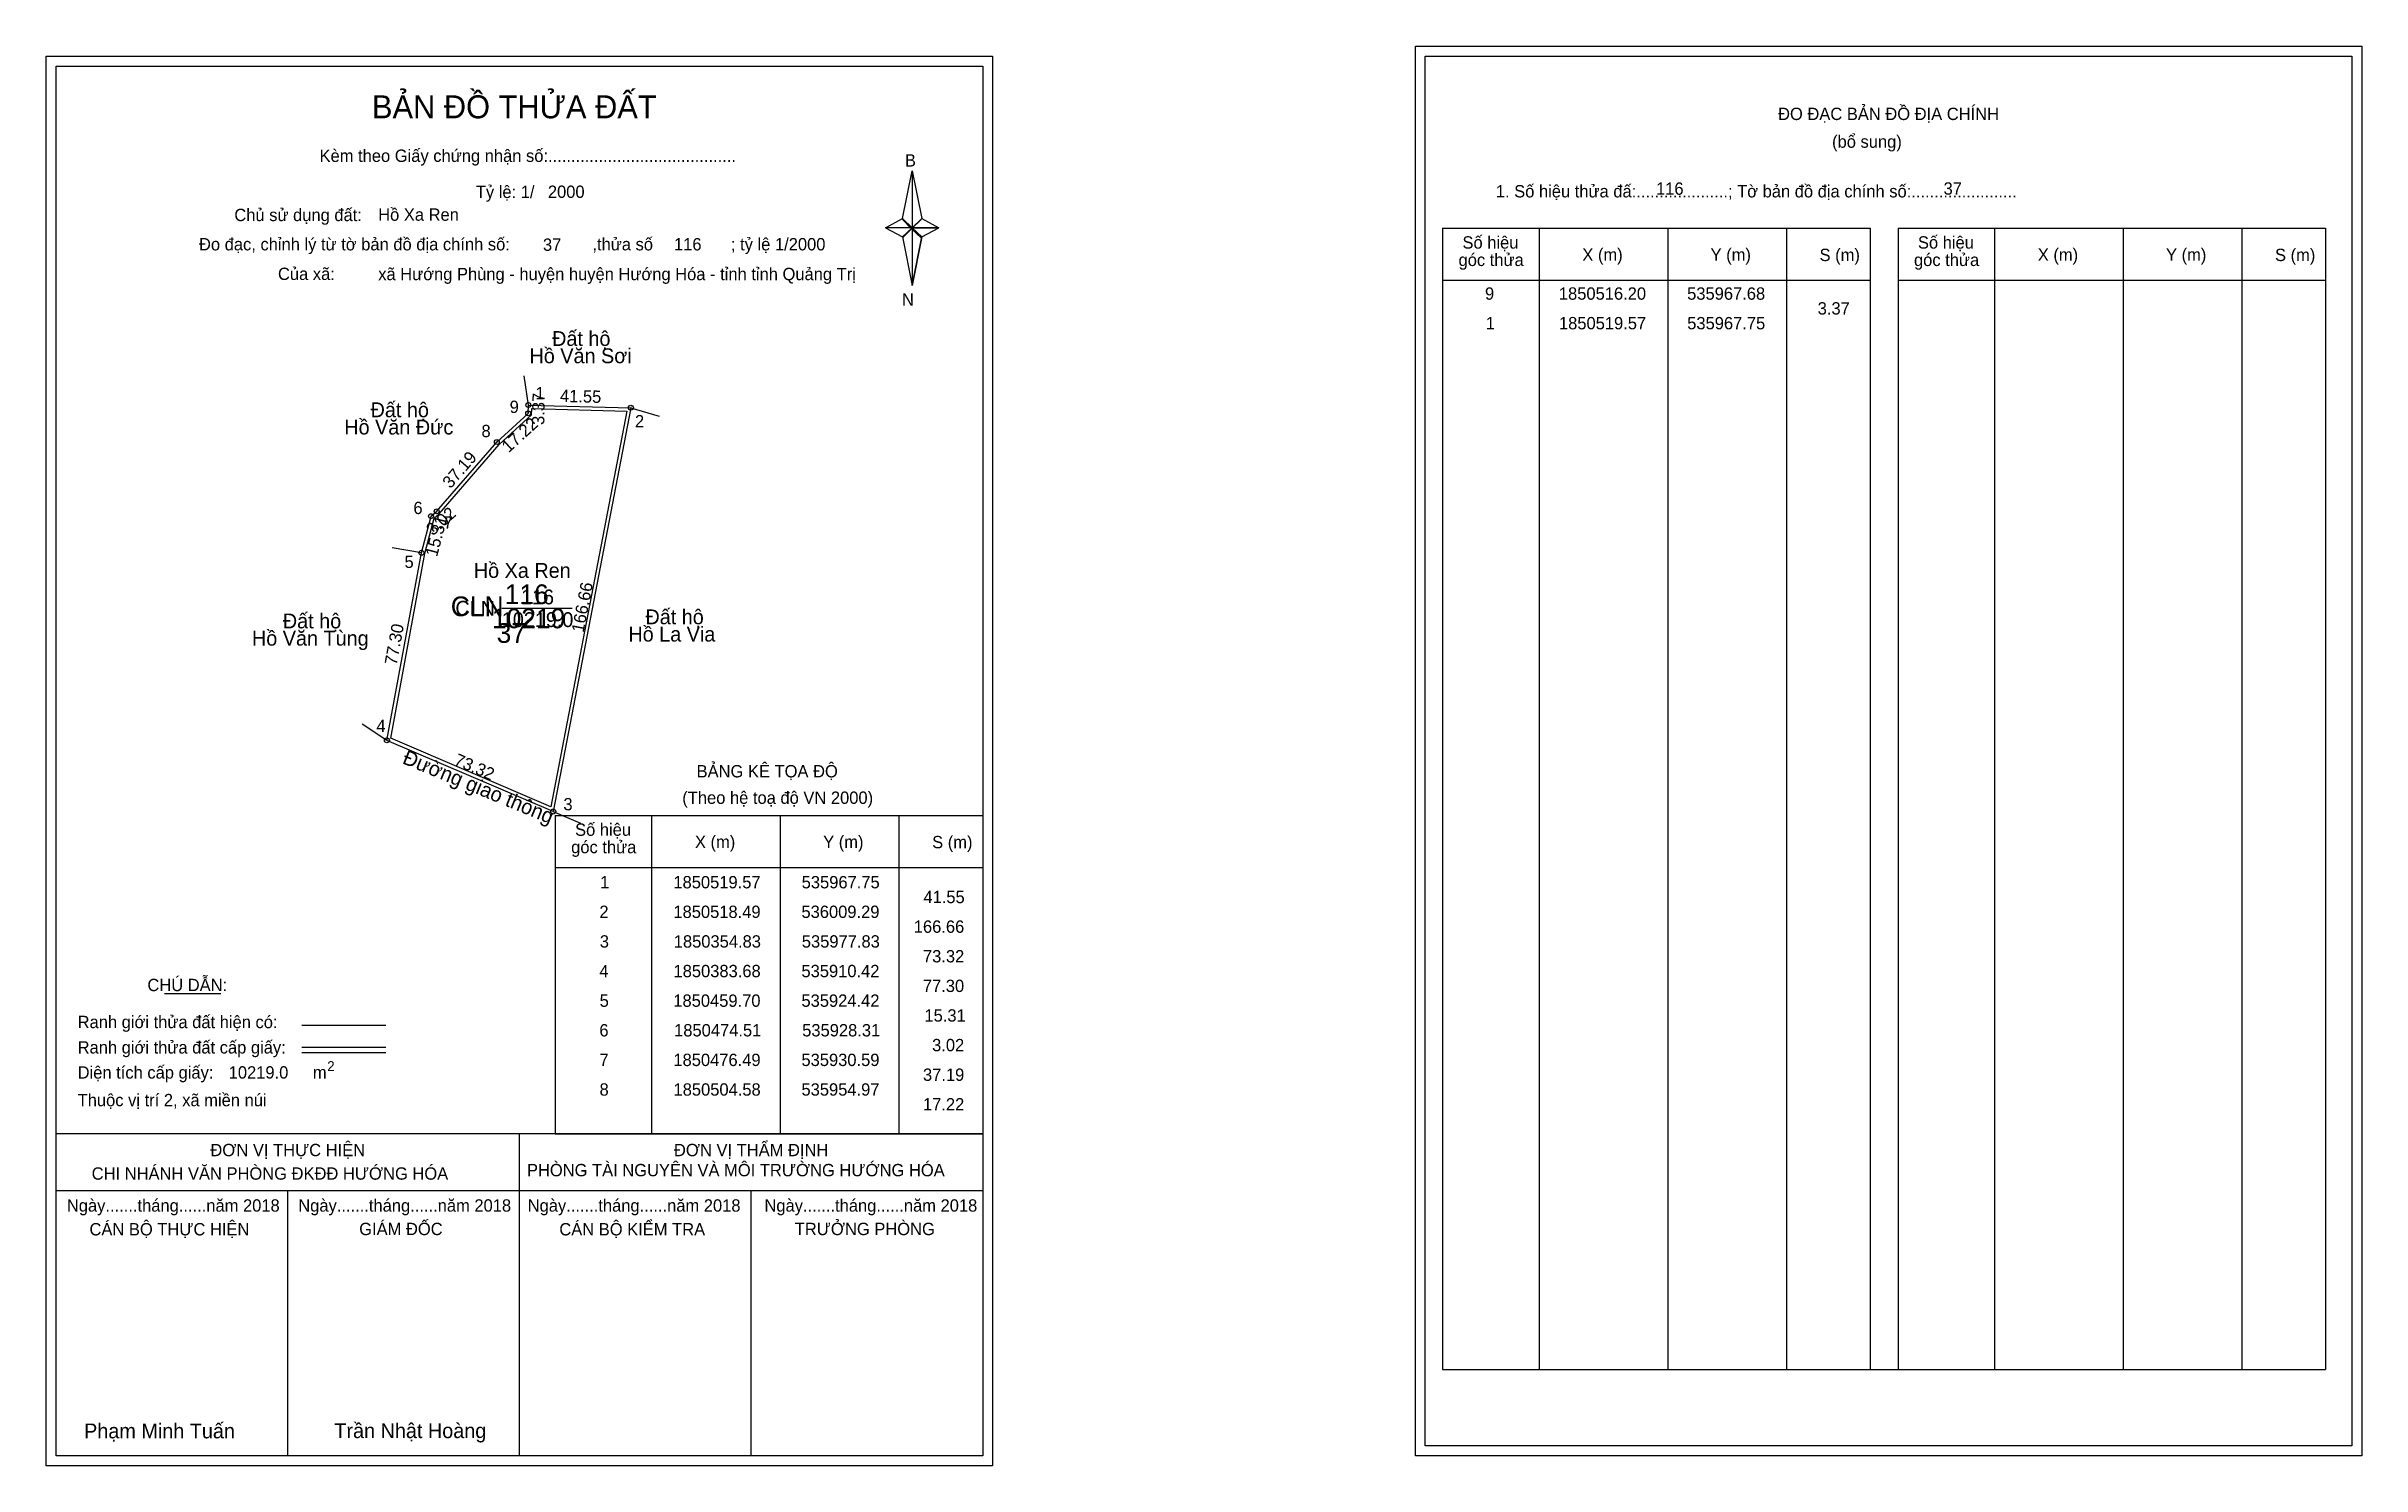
# Model space of a CAD drawing. Extents: x 535772 to 536710, y 1850090 to 1850665.
import ezdxf

# ---------------------------------------------------------------- set-up
doc = ezdxf.new("R2010")
doc.units = 0
for name, color, linetype in [('Level 1', 7, 'Continuous'), ('Level 10', 7, 'Continuous'), ('Level 11', 7, 'Continuous'), ('Level 13', 7, 'Continuous'), ('Level 2', 7, 'Continuous'), ('Level 27', 7, 'Continuous'), ('Level 3', 7, 'Continuous'), ('Level 36', 7, 'Continuous'), ('Level 4', 7, 'Continuous'), ('Level 49', 7, 'Continuous'), ('Level 5', 7, 'Continuous'), ('Level 53', 7, 'Continuous'), ('Level 55', 7, 'Continuous'), ('Level 6', 7, 'Continuous'), ('Level 63', 7, 'Continuous'), ('Level 7', 7, 'Continuous'), ('Level 8', 7, 'Continuous'), ('Level 9', 7, 'Continuous')]:
    doc.layers.add(name, color=color, linetype=linetype)

msp = doc.modelspace()

# ---------------------------------------------------------------- linework, layer by layer
at = {"layer": 'Level 1'}
for p, q in [((535776.45, 1850656.93), (535776.45, 1850656.93)), ((536331.09, 1850660.93), (536331.09, 1850660.93)), ((536119.29, 1850595.16), (536123.23, 1850614.44)), ((536123.23, 1850614.44), (536123.23, 1850591.39)), ((536123.23, 1850614.44), (536127.16, 1850595.16)), ((536112.4, 1850591.39), (536119.29, 1850595.16)), ((536119.29, 1850595.16), (536123.23, 1850591.39)), ((536122.93, 1850590.96), (536119.29, 1850594.72)), ((536123.23, 1850591.39), (536119.29, 1850587.71)), ((536122.93, 1850590.96), (536119.29, 1850587.27)), ((536119.29, 1850587.27), (536122.93, 1850590.96)), ((536119.29, 1850587.71), (536123.23, 1850567.99)), ((536126.87, 1850594.72), (536122.93, 1850590.96)), ((536122.93, 1850590.96), (536126.87, 1850594.72)), ((536126.87, 1850587.27), (536122.93, 1850590.96)), ((536127.16, 1850595.16), (536123.23, 1850591.39)), ((536123.23, 1850591.39), (536123.23, 1850567.99)), ((536123.23, 1850591.39), (536134.05, 1850591.39)), ((536123.23, 1850591.39), (536127.16, 1850587.71)), ((536127.16, 1850587.71), (536123.23, 1850567.99)), ((536127.16, 1850587.71), (536134.05, 1850591.39)), ((536338.16, 1850591.22), (536511.36, 1850591.22)), ((536377.34, 1850128.69), (536377.34, 1850591.22)), ((536429.48, 1850128.69), (536429.48, 1850591.22)), ((536477.43, 1850591.22), (536477.43, 1850128.69)), ((536511.36, 1850591.22), (536511.36, 1850128.69)), ((536522.67, 1850591.22), (536695.88, 1850591.22)), ((536561.85, 1850128.69), (536561.85, 1850591.22)), ((536614, 1850128.69), (536614, 1850591.22)), ((536661.94, 1850591.22), (536661.94, 1850128.69)), ((536695.88, 1850591.22), (536695.88, 1850128.69)), ((536338.16, 1850570.16), (536511.36, 1850570.16)), ((536522.67, 1850570.16), (536695.88, 1850570.16)), ((535978.64, 1850353.27), (536151.84, 1850353.27)), ((536017.82, 1850224.22), (536017.82, 1850353.27)), ((536069.96, 1850224.22), (536069.96, 1850353.27)), ((536117.9, 1850353.27), (536117.9, 1850224.22)), ((535978.64, 1850332.22), (536151.84, 1850332.22)), ((535820.28, 1850281.06), (535843.09, 1850281.06)), ((535876.01, 1850268.25), (535910.04, 1850268.25)), ((535876.01, 1850259.35), (535910.04, 1850259.35)), ((535876.01, 1850257.16), (535910.04, 1850257.16)), ((535990.1, 1850224.22), (535776.44, 1850224.22)), ((536151.84, 1850224.22), (535942.16, 1850224.22)), ((535964.14, 1850093.78), (535964.14, 1850224.22)), ((535978.64, 1850224.22), (536151.84, 1850224.22)), ((536151.84, 1850201.12), (535776.44, 1850201.12)), ((535870.29, 1850093.78), (535870.29, 1850201.12)), ((536057.99, 1850093.78), (536057.99, 1850201.12)), ((536338.16, 1850128.69), (536695.88, 1850128.69)), ((536151.84, 1850093.78), (536151.84, 1850093.78)), ((536706.49, 1850097.78), (536706.49, 1850097.78))]:
    msp.add_line(p, q, dxfattribs=at)
for points in [[(536119.29, 1850595.16), (536123.23, 1850614.44), (536123.23, 1850591.39)], [(536112.4, 1850591.39), (536119.29, 1850587.71), (536123.23, 1850591.39)], [(536123.23, 1850591.39), (536127.16, 1850595.16), (536134.05, 1850591.39)], [(536123.23, 1850591.39), (536123.23, 1850567.99), (536127.16, 1850587.71)]]:
    msp.add_lwpolyline(points, close=True, dxfattribs=at)
at = {"layer": 'Level 10'}
for points in [[(535977.83, 1850354.83), (535910.42, 1850383.68), (535924.42, 1850459.7), (535928.31, 1850474.51), (535930.59, 1850476.49), (535954.97, 1850504.58), (535967.68, 1850516.2), (535967.75, 1850519.57), (536009.29, 1850518.49)], [(535976.78, 1850356.8), (535912, 1850384.53), (535925.79, 1850459.39), (535929.55, 1850473.74), (535931.58, 1850475.5), (535955.97, 1850503.6), (535969.07, 1850515.57), (535969.12, 1850518.13), (536007.6, 1850517.13)]]:
    msp.add_lwpolyline(points, close=True, dxfattribs=at)
at = {"layer": 'Level 11'}
for centre in [(535967.68, 1850516.2), (535967.75, 1850519.57), (536009.29, 1850518.49), (535954.97, 1850504.58), (535928.31, 1850474.51), (535930.59, 1850476.49), (535924.42, 1850459.7), (535910.42, 1850383.68), (535977.83, 1850354.83), (535977.83, 1850354.83)]:
    msp.add_circle(centre, 1, dxfattribs=at)
at = {"layer": 'Level 27'}
for p, q in [((535967.75, 1850519.57), (535965.99, 1850531.44)), ((536009.29, 1850518.49), (536020.79, 1850515.07)), ((535924.42, 1850459.7), (535912.59, 1850461.72)), ((535910.42, 1850383.68), (535900.39, 1850390.26)), ((535977.83, 1850354.83), (535988.86, 1850350.11))]:
    msp.add_line(p, q, dxfattribs=at)
at = {"layer": 'Level 3'}
for p, q in [((536338.16, 1850591.22), (536338.16, 1850128.69)), ((536522.67, 1850591.22), (536522.67, 1850128.69)), ((535978.64, 1850353.27), (535978.64, 1850224.22))]:
    msp.add_line(p, q, dxfattribs=at)
at = {"layer": 'Level 63'}
for points in [[(536327.1, 1850664.93), (536710.5, 1850664.93), (536710.5, 1850093.78), (536327.1, 1850093.78)], [(535772.44, 1850660.93), (536155.84, 1850660.93), (536155.84, 1850089.78), (535772.44, 1850089.78)], [(535776.44, 1850656.93), (536151.84, 1850656.93), (536151.84, 1850093.78), (535776.44, 1850093.78)], [(536331.1, 1850660.93), (536706.5, 1850660.93), (536706.5, 1850097.78), (536331.1, 1850097.78)]]:
    msp.add_lwpolyline(points, close=True, dxfattribs=at)
at = {"layer": 'Level 9'}
msp.add_line((535956.97, 1850437.2), (535985.49, 1850437.2), dxfattribs=at)

# ---------------------------------------------------------------- texts
at = {"layer": 'Level 1'}
for s, height, p in [('BẢN ĐỒ THỬA ĐẤT', 9.3313, (535904.38, 1850635.74)), ('ĐO ĐẠC BẢN ĐỒ ĐỊA CHÍNH', 5, (536474.05, 1850635.05)), ('(bổ sung)', 5, (536495.93, 1850623.81)), ('Kèm theo Giấy chứng nhận số:.........................................', 5, (535883.14, 1850618.08)), ('B', 5, (536120.31, 1850616.2)), ('1. Số hiệu thửa đấ:....................; Tờ bản đồ địa chính số:.......................', 5, (536359.71, 1850603.69)), ('Chủ sử dụng đất:', 5, (535848.62, 1850594.09)), ('Đo đạc, chỉnh lý từ tờ bản đồ địa chính số:                  ,thửa số                 ; tỷ lệ 1/2000', 5, (535834.31, 1850582.23)), ('Số hiệu', 5, (536346.19, 1850582.95)), ('Số hiệu', 5, (536530.71, 1850582.95)), ('góc thửa', 5, (536344.6, 1850575.89)), ('X (m)', 5, (536394.75, 1850578)), ('Y (m)', 5, (536446.71, 1850578)), ('S (m)', 5, (536490.86, 1850577.9)), ('góc thửa', 5, (536529.12, 1850575.89)), ('X (m)', 5, (536579.27, 1850578)), ('Y (m)', 5, (536631.22, 1850578)), ('S (m)', 5, (536675.38, 1850577.9)), ('Của xã:', 5, (535866.3, 1850570.23)), ('N', 5, (536119.11, 1850559.86)), ('BẢNG KÊ TỌA ĐỘ', 5, (536035.9, 1850368.68)), ('(Theo hệ toạ độ VN 2000)', 5, (536030.1, 1850357.96)), ('góc thửa', 5, (535985.08, 1850337.95)), ('Số hiệu', 5, (535986.67, 1850345.01)), ('X (m)', 5, (536035.23, 1850340.06)), ('Y (m)', 5, (536087.18, 1850340.06)), ('S (m)', 5, (536131.34, 1850339.96)), ('CHÚ DẪN:', 5, (535813.4, 1850282.07)), ('Ranh giới thửa đất hiện có:', 5, (535785.14, 1850267.07)), ('Ranh giới thửa đất cấp giấy:', 5, (535785.14, 1850256.79)), ('Diện tích cấp giấy:', 5, (535785.14, 1850246.63)), ('m', 5, (535880.45, 1850246.67)), ('2', 4, (535886.25, 1850249.69)), ('Thuộc vị trí 2, xã miền núi', 5, (535785.14, 1850235.43)), ('ĐƠN VỊ THỰC HIỆN', 5, (535838.91, 1850215.19)), ('ĐƠN VỊ THẨM ĐỊNH', 5, (536026.72, 1850215.19)), ('CHI NHÁNH VĂN PHÒNG ĐKĐĐ HƯỚNG HÓA', 5, (535790.83, 1850205.67)), ('PHÒNG TÀI NGUYÊN VÀ MÔI TRƯỜNG HƯỚNG HÓA', 5, (535967.17, 1850207.05)), ('Ngày.......tháng......năm 2018', 5, (535780.78, 1850192.72)), ('Ngày.......tháng......năm 2018', 5, (535874.52, 1850192.72)), ('Ngày.......tháng......năm 2018', 5, (535967.47, 1850192.72)), ('Ngày.......tháng......năm 2018', 5, (536063.39, 1850192.72)), ('CÁN BỘ THỰC HIỆN', 5, (535789.94, 1850183.09)), ('GIÁM ĐỐC', 5, (535899.21, 1850183.21)), ('CÁN BỘ KIỂM TRA', 5, (535980.29, 1850183.09)), ('TRƯỞNG PHÒNG', 5, (536075.67, 1850183.21)), ('Phạm Minh Tuấn', 6, (535787.76, 1850100.86)), ('Trần Nhật Hoàng', 6, (535889.15, 1850100.96))]:
    msp.add_text(s, height=height, dxfattribs=at).set_placement(p)
at = {"layer": 'Level 11'}
msp.add_text('Tỷ lệ: 1/', height=5, dxfattribs=at).set_placement((535946.46, 1850603.45))
at = {"layer": 'Level 13'}
for s, p in [('CLN', (535938.18, 1850434.2)), ('116', (535964.75, 1850438.8)), ('10219.0', (535956.98, 1850429.6))]:
    msp.add_text(s, height=6, dxfattribs=at).set_placement(p)
at = {"layer": 'Level 2'}
msp.add_text('Hồ Xa Ren', height=6, dxfattribs=at).set_placement((535945.65, 1850449.54))
at = {"layer": 'Level 3'}
msp.add_text('CLN ', height=8, dxfattribs=at).set_placement((535936.3, 1850434))
at = {"layer": 'Level 36'}
for s, p in [('Đất hộ', (535977.36, 1850543.52)), ('Hồ Văn Sơi', (535968.2, 1850536.52)), ('Đất hộ', (535903.81, 1850514.63)), ('Hồ Văn Đức', (535893.16, 1850507.63)), ('Đất hộ', (536015.17, 1850430.74)), ('Hồ Văn Tùng', (535855.76, 1850422.07)), ('Đất hộ', (535868.27, 1850429.07)), ('Hồ La Via', (536008.26, 1850423.74))]:
    msp.add_text(s, height=6, dxfattribs=at).set_placement(p)
at = {"layer": 'Level 4'}
msp.add_text('116', height=8, dxfattribs=at).set_placement((535958.14, 1850438.89))
at = {"layer": 'Level 49'}
for s, rotation, p in [('3.37', 88.81005, (535974.18, 1850511.45)), ('41.55', 358.5107, (535980.5, 1850520.84)), ('17.22', 42.43483, (535959.76, 1850500.01)), ('37.19', 49.04449, (535936.23, 1850485.43)), ('3.02', 40.97174, (535929.01, 1850466.38)), ('15.31', 75.2831, (535930.75, 1850457.83)), ('166.66', 79.11889, (535990.1, 1850427.13)), ('77.30', 79.56521, (535914.37, 1850413.94)), ('73.32', 336.83014, (535937.26, 1850373.94))]:
    msp.add_text(s, height=5, rotation=rotation, dxfattribs=at).set_placement(p)
at = {"layer": 'Level 5'}
msp.add_text('10219', height=8, dxfattribs=at).set_placement((535952.98, 1850429.11))
at = {"layer": 'Level 53'}
for s, p in [('9', (536355.31, 1850562.24)), ('1850516.20', (536385.24, 1850562.24)), ('535967.68', (536437.21, 1850562.24)), ('3.37', (536490.1, 1850556.24)), ('1', (536355.6, 1850550.24)), ('1850519.57', (536385.28, 1850550.24)), ('535967.75', (536437.24, 1850550.24)), ('1', (535996.83, 1850323.72)), ('1850519.57', (536026.5, 1850323.72)), ('535967.75', (536078.47, 1850323.72)), ('2', (535996.53, 1850311.72)), ('1850518.49', (536026.5, 1850311.72)), ('536009.29', (536078.38, 1850311.72)), ('41.55', (536127.79, 1850317.72)), ('166.66', (536123.89, 1850305.72)), ('3', (535996.69, 1850299.72)), ('1850354.83', (536026.65, 1850299.72)), ('535977.83', (536078.53, 1850299.72)), ('73.32', (536127.61, 1850293.72)), ('4', (535996.51, 1850287.72)), ('1850383.68', (536026.55, 1850287.72)), ('535910.42', (536078.38, 1850287.72)), ('77.30', (536127.57, 1850281.72)), ('5', (535996.62, 1850275.72)), ('1850459.70', (536026.47, 1850275.72)), ('535924.42', (536078.38, 1850275.72)), ('6', (535996.52, 1850263.72)), ('1850474.51', (536026.79, 1850263.72)), ('535928.31', (536078.68, 1850263.72)), ('15.31', (536128.21, 1850269.72)), ('3.02', (536131.31, 1850257.72)), ('7', (535996.54, 1850251.72)), ('1850476.49', (536026.5, 1850251.72)), ('535930.59', (536078.38, 1850251.72)), ('37.19', (536127.62, 1850245.72)), ('8', (535996.59, 1850239.72)), ('1850504.58', (536026.55, 1850239.72)), ('535954.97', (536078.39, 1850239.72)), ('17.22', (536127.61, 1850233.72))]:
    msp.add_text(s, height=5, dxfattribs=at).set_placement(p)
at = {"layer": 'Level 55'}
for s, height, p in [('9', 0.8, (535967.41, 1850516.2)), ('111', 0.22, (535967.46, 1850515.98)), ('111', 0.22, (535967.46, 1850515.98)), ('111', 0.22, (535967.53, 1850519.35)), ('111', 0.22, (535967.53, 1850519.35)), ('1', 0.8, (535967.53, 1850519.57)), ('59', 0.22, (535967.59, 1850519.35)), ('2', 0.8, (536009.02, 1850518.49)), ('59', 0.22, (536009.13, 1850518.27)), ('94', 0.22, (536009.13, 1850518.27)), ('8', 0.8, (535954.71, 1850504.58)), ('111', 0.22, (535954.75, 1850504.36)), ('111', 0.22, (535954.75, 1850504.36)), ('6', 0.8, (535928.04, 1850474.51)), ('111', 0.22, (535928.09, 1850474.29)), ('111', 0.22, (535928.09, 1850474.29)), ('7', 0.8, (535930.32, 1850476.49)), ('111', 0.22, (535930.37, 1850476.27)), ('111', 0.22, (535930.37, 1850476.27)), ('5', 0.8, (535924.16, 1850459.7)), ('118', 0.22, (535924.19, 1850459.48)), ('118', 0.22, (535924.19, 1850459.48)), ('111', 0.22, (535924.2, 1850459.48)), ('111', 0.22, (535924.2, 1850459.48)), ('4', 0.8, (535910.14, 1850383.68)), ('118', 0.22, (535910.19, 1850383.46)), ('118', 0.22, (535910.19, 1850383.46)), ('0', 0.22, (535910.34, 1850383.46)), ('3', 0.8, (535977.58, 1850354.83)), ('94', 0.22, (535977.67, 1850354.61)), ('0', 0.22, (535977.75, 1850354.61))]:
    msp.add_text(s, height=height, dxfattribs=at).set_placement(p)
at = {"layer": 'Level 6'}
for s, p in [('2000', (535975.65, 1850603.49)), ('116', (536424.61, 1850604.77)), ('37', (536541.1, 1850604.81)), ('Hồ Xa Ren', (535906.89, 1850594.23)), ('37', (535973.66, 1850582.05)), ('116', (536026.74, 1850582.21)), ('xã Hướng Phùng - huyện huyện Hướng Hóa - tỉnh tỉnh Quảng Trị', (535906.92, 1850570.15)), ('10219.0', (535846.33, 1850246.64))]:
    msp.add_text(s, height=5, dxfattribs=at).set_placement(p)
at = {"layer": 'Level 7'}
msp.add_text('37', height=8, dxfattribs=at).set_placement((535954.89, 1850423.19))
at = {"layer": 'Level 8'}
msp.add_text('Đường giao thông', height=6, rotation=337.62114, dxfattribs=at).set_placement((535916.33, 1850374.49))
at = {"layer": 'Level 9'}
for s, p in [('9', (535960.16, 1850516.34)), ('1', (535970.6, 1850521.86)), ('8', (535948.75, 1850506.55)), ('2', (536010.92, 1850510.52)), ('6', (535921.17, 1850475.39)), ('7', (535933.43, 1850469.47)), ('5', (535917.57, 1850453.53)), ('4', (535906.18, 1850387.06)), ('3', (535981.94, 1850355.33))]:
    msp.add_text(s, height=5, dxfattribs=at).set_placement(p)

doc.saveas('drawing.dxf')
